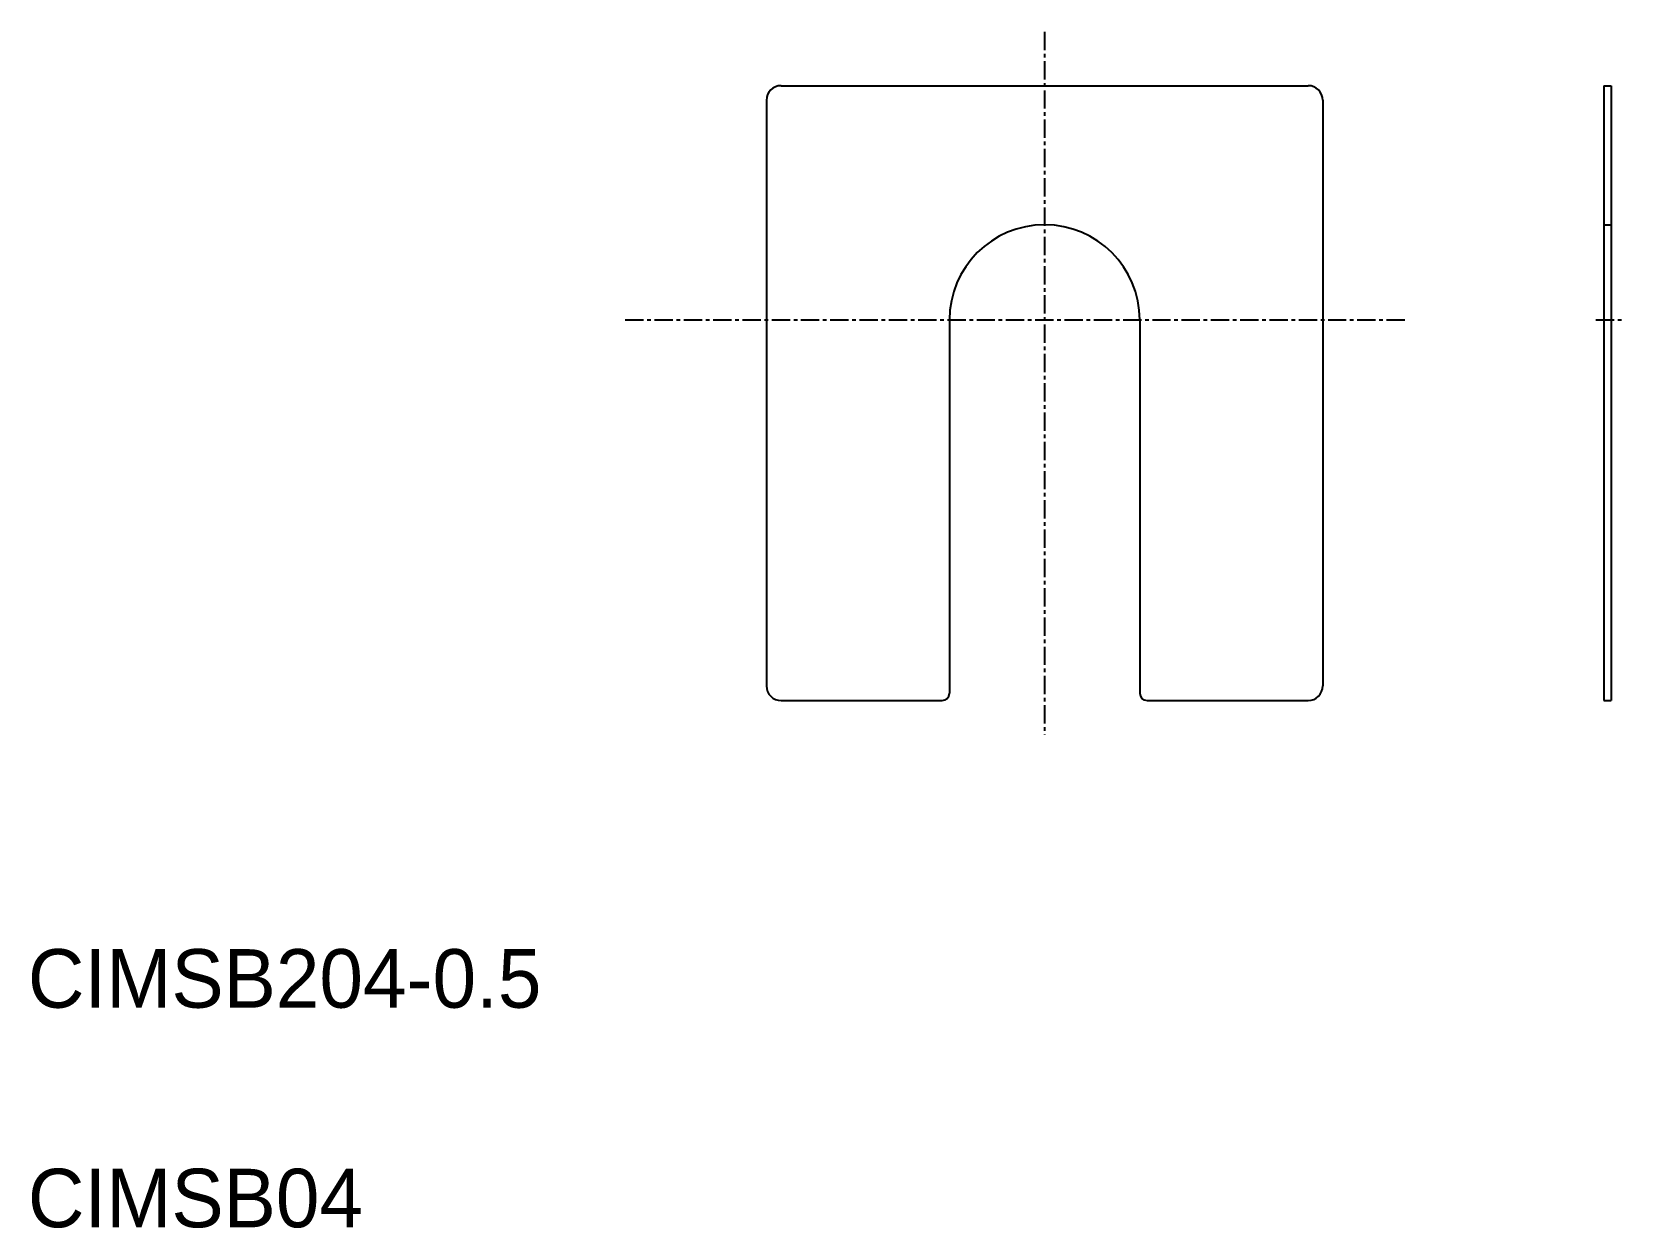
# Model space of a CAD drawing. Extents: x 10 to 119, y 10 to 92.
import ezdxf

# ---------------------------------------------------------------- set-up
doc = ezdxf.new("R2010")
doc.units = 0
doc.linetypes.add('CENTER', pattern=[2, 1.25, -0.25, 0.25, -0.25])
doc.linetypes.add('DASHED', pattern=[0.75, 0.5, -0.25])
doc.layers.get('0').update_dxf_attribs({"linetype": 'CONTINUOUS'})
doc.layers.add('CENTER', color=1, linetype='CENTER')

msp = doc.modelspace()

# ---------------------------------------------------------------- linework, layer by layer
at = {"color": 7, "linetype": 'CONTINUOUS'}
for p, q in [((61.45, 87.98), (97.45, 87.98)), ((117.66, 87.98), (117.66, 45.98)), ((117.66, 87.98), (118.16, 87.98)), ((118.16, 87.98), (118.16, 45.98)), ((60.45, 86.98), (60.45, 46.98)), ((98.45, 86.98), (98.45, 46.98)), ((72.95, 71.98), (72.95, 46.48)), ((85.95, 71.98), (85.95, 46.48)), ((61.45, 45.98), (72.45, 45.98)), ((86.45, 45.98), (97.45, 45.98)), ((117.66, 45.98), (118.16, 45.98))]:
    msp.add_line(p, q, dxfattribs=at)
at = {"color": 3, "linetype": 'DASHED'}
msp.add_line((117.66, 78.48), (118.16, 78.48), dxfattribs=at)
for p, q in [((85.95, 65.6), (85.95, 65.6)), ((85.95, 59.23), (85.95, 59.23))]:
    msp.add_line(p, q)
at = {"color": 7, "linetype": 'CONTINUOUS'}
for centre, radius, start, end in [((61.45, 86.98), 1, 90, 180), ((97.45, 86.98), 1, 0, 90), ((79.45, 71.98), 6.5, 0, 180), ((61.45, 46.98), 1, 180, 270), ((97.45, 46.98), 1, 270, 0), ((72.45, 46.48), 0.5, 270, 0), ((86.45, 46.48), 0.5, 180, 270)]:
    msp.add_arc(centre, radius, start, end, dxfattribs=at)
at = {"layer": 'CENTER', "color": 1, "linetype": 'CENTER'}
for p, q in [((79.45, 91.66), (79.45, 43.65)), ((50.81, 71.98), (104.24, 71.98)), ((117.1, 71.98), (119.04, 71.98))]:
    msp.add_line(p, q, dxfattribs=at)

# ---------------------------------------------------------------- texts
at = {"color": 7, "linetype": 'CONTINUOUS'}
for s, p in [('CIMSB204-0.5', (10, 25)), ('CIMSB04', (10, 10))]:
    msp.add_text(s, height=4, dxfattribs=at).set_placement(p)

doc.saveas('drawing.dxf')
